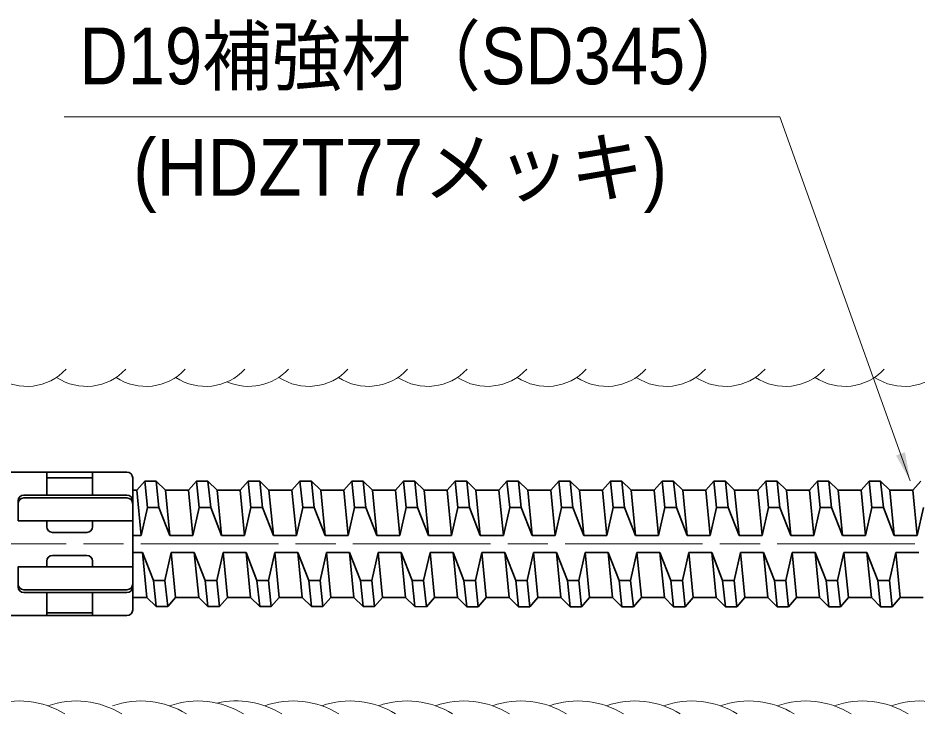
# Model space of a CAD drawing. Units: millimetres at full size, sheet at 1:2; details may follow other scales. Extents: x 2129 to 3811, y 1526 to 2714.
# Drawn here: x 3119.7 to 3276.6, y 2402.5 to 2523.8 of the extents above; entities that cross this region are included whole.
import ezdxf
from ezdxf.enums import TextEntityAlignment as Align

# ---------------------------------------------------------------- set-up
doc = ezdxf.new("R2010")
doc.units = ezdxf.units.MM
doc.header["$LTSCALE"] = 2
doc.linetypes.add('CHAIN', pattern=[18.5, 12, -1.5, 3.5, -1.5])
for name, color, linetype, lineweight in [('1 外形線', 7, 'Continuous', 35), ('2 細い実線', 3, 'Continuous', 20), ('4中心線', 1, 'CHAIN', 15), ('6寸法線', 4, 'Continuous', 13)]:
    doc.layers.add(name, color=color, linetype=linetype, lineweight=lineweight)
doc.styles.add('ＭＳ Ｐゴシック', font='')
doc.styles.get('ＭＳ Ｐゴシック').set_extended_font_data('MS PGothic')

# ---------------------------------------------------------------- blocks, each defined once
blk = doc.blocks.new('filled_arrow')
at = {"color": 0, "linetype": 'Continuous', "lineweight": -2}
blk.add_solid([(7.5, 1.25), (0, 0), (7.5, -1.25)], dxfattribs=at)

msp = doc.modelspace()

# ---------------------------------------------------------------- linework, layer by layer
at = {"layer": '1 外形線'}
for p, q in [((3114.571, 2444.645), (3138.656, 2444.645)), ((3124.656, 2440.645), (3124.656, 2444.645)), ((3132.656, 2440.645), (3132.656, 2444.645)), ((3124.656, 2443.645), (3132.656, 2443.645)), ((3139.656, 2443.645), (3139.656, 2420.645)), ((3141.759, 2443.103), (3140.365, 2441.498)), ((3143.759, 2443.103), (3141.759, 2443.103)), ((3142.234, 2438.48), (3141.759, 2443.103)), ((3143.759, 2443.103), (3145.376, 2441.499)), ((3144.234, 2438.48), (3143.759, 2443.103)), ((3150.783, 2443.103), (3149.389, 2441.498)), ((3152.783, 2443.103), (3150.783, 2443.103)), ((3151.258, 2438.48), (3150.783, 2443.103)), ((3152.783, 2443.103), (3154.399, 2441.498)), ((3153.258, 2438.479), (3152.783, 2443.103)), ((3159.806, 2443.102), (3158.413, 2441.498)), ((3160.282, 2438.479), (3159.806, 2443.102)), ((3161.806, 2443.102), (3159.806, 2443.102)), ((3162.282, 2438.479), (3161.806, 2443.102)), ((3161.806, 2443.102), (3163.423, 2441.498)), ((3168.83, 2443.102), (3167.437, 2441.497)), ((3169.305, 2438.479), (3168.83, 2443.102)), ((3170.83, 2443.102), (3168.83, 2443.102)), ((3171.305, 2438.478), (3170.83, 2443.102)), ((3170.83, 2443.102), (3172.447, 2441.497)), ((3177.854, 2443.102), (3176.461, 2441.497)), ((3179.854, 2443.102), (3177.854, 2443.102)), ((3178.329, 2438.478), (3177.854, 2443.102)), ((3180.329, 2438.478), (3179.854, 2443.102)), ((3179.854, 2443.102), (3181.471, 2441.497)), ((3186.878, 2443.101), (3185.484, 2441.496)), ((3187.353, 2438.478), (3186.878, 2443.101)), ((3188.878, 2443.101), (3186.878, 2443.101)), ((3189.353, 2438.478), (3188.878, 2443.101)), ((3188.878, 2443.101), (3190.495, 2441.497)), ((3195.902, 2443.101), (3194.508, 2441.496)), ((3196.377, 2438.478), (3195.902, 2443.101)), ((3197.902, 2443.101), (3195.902, 2443.101)), ((3198.377, 2438.477), (3197.902, 2443.101)), ((3197.902, 2443.101), (3199.519, 2441.496)), ((3204.926, 2443.101), (3203.532, 2441.496)), ((3205.401, 2438.477), (3204.926, 2443.101)), ((3206.926, 2443.1), (3204.926, 2443.101)), ((3207.401, 2438.477), (3206.926, 2443.1)), ((3206.926, 2443.1), (3208.542, 2441.496)), ((3213.949, 2443.1), (3212.556, 2441.495)), ((3214.425, 2438.477), (3213.949, 2443.1)), ((3215.949, 2443.1), (3213.949, 2443.1)), ((3216.425, 2438.476), (3215.949, 2443.1)), ((3215.949, 2443.1), (3217.566, 2441.496)), ((3222.973, 2443.1), (3221.58, 2441.495)), ((3223.448, 2438.477), (3222.973, 2443.1)), ((3224.973, 2443.1), (3222.973, 2443.1)), ((3225.448, 2438.476), (3224.973, 2443.1)), ((3224.973, 2443.1), (3226.59, 2441.495)), ((3231.997, 2443.1), (3230.604, 2441.495)), ((3232.472, 2438.476), (3231.997, 2443.1)), ((3233.997, 2443.099), (3231.997, 2443.1)), ((3234.472, 2438.476), (3233.997, 2443.099)), ((3233.997, 2443.099), (3235.614, 2441.495)), ((3241.021, 2443.099), (3239.627, 2441.494)), ((3241.496, 2438.476), (3241.021, 2443.099)), ((3243.021, 2443.099), (3241.021, 2443.099)), ((3243.496, 2438.475), (3243.021, 2443.099)), ((3243.021, 2443.099), (3244.638, 2441.494)), ((3250.045, 2443.099), (3248.651, 2441.494)), ((3250.52, 2438.475), (3250.045, 2443.099)), ((3252.045, 2443.099), (3250.045, 2443.099)), ((3252.52, 2438.475), (3252.045, 2443.099)), ((3252.045, 2443.099), (3253.662, 2441.494)), ((3259.069, 2443.098), (3257.675, 2441.494)), ((3261.069, 2443.098), (3259.069, 2443.098)), ((3259.544, 2438.475), (3259.069, 2443.098)), ((3261.544, 2438.475), (3261.069, 2443.098)), ((3261.069, 2443.098), (3262.685, 2441.494)), ((3268.092, 2443.098), (3266.699, 2441.493)), ((3268.568, 2438.475), (3268.092, 2443.098)), ((3270.092, 2443.098), (3268.092, 2443.098)), ((3270.568, 2438.474), (3270.092, 2443.098)), ((3270.092, 2443.098), (3271.709, 2441.493)), ((3277.116, 2443.098), (3275.723, 2441.493)), ((3140.365, 2441.499), (3139.655, 2441.499)), ((3141.13, 2433.63), (3140.365, 2441.498)), ((3149.389, 2441.498), (3145.376, 2441.499)), ((3146.14, 2433.63), (3145.376, 2441.499)), ((3150.154, 2433.63), (3149.389, 2441.497)), ((3155.164, 2433.629), (3154.399, 2441.498)), ((3158.413, 2441.498), (3154.399, 2441.498)), ((3159.177, 2433.629), (3158.413, 2441.497)), ((3164.187, 2433.629), (3163.423, 2441.498)), ((3167.437, 2441.498), (3163.423, 2441.498)), ((3168.201, 2433.629), (3167.437, 2441.497)), ((3173.211, 2433.629), (3172.447, 2441.497)), ((3176.461, 2441.497), (3172.447, 2441.497)), ((3177.225, 2433.628), (3176.46, 2441.496)), ((3182.235, 2433.628), (3181.471, 2441.497)), ((3185.484, 2441.497), (3181.471, 2441.497)), ((3186.249, 2433.628), (3185.484, 2441.496)), ((3191.259, 2433.628), (3190.495, 2441.497)), ((3194.508, 2441.497), (3190.495, 2441.497)), ((3195.273, 2433.628), (3194.508, 2441.495)), ((3200.283, 2433.628), (3199.519, 2441.496)), ((3203.532, 2441.496), (3199.519, 2441.496)), ((3204.297, 2433.627), (3203.532, 2441.495)), ((3212.556, 2441.496), (3208.542, 2441.496)), ((3209.307, 2433.627), (3208.542, 2441.496)), ((3213.32, 2433.627), (3212.556, 2441.495)), ((3218.33, 2433.627), (3217.566, 2441.496)), ((3221.58, 2441.495), (3217.566, 2441.496)), ((3222.344, 2433.627), (3221.58, 2441.494)), ((3227.354, 2433.626), (3226.59, 2441.495)), ((3230.604, 2441.495), (3226.59, 2441.495)), ((3231.368, 2433.626), (3230.603, 2441.494)), ((3236.378, 2433.626), (3235.614, 2441.495)), ((3239.627, 2441.495), (3235.614, 2441.495)), ((3240.392, 2433.626), (3239.627, 2441.494)), ((3245.402, 2433.626), (3244.638, 2441.494)), ((3248.651, 2441.494), (3244.638, 2441.494)), ((3249.416, 2433.625), (3248.651, 2441.493)), ((3257.675, 2441.494), (3253.662, 2441.494)), ((3254.426, 2433.625), (3253.662, 2441.494)), ((3258.44, 2433.625), (3257.675, 2441.493)), ((3266.699, 2441.494), (3262.685, 2441.494)), ((3263.45, 2433.625), (3262.685, 2441.494)), ((3267.463, 2433.625), (3266.699, 2441.492)), ((3275.723, 2441.493), (3271.709, 2441.493)), ((3272.473, 2433.625), (3271.709, 2441.493)), ((3276.487, 2433.624), (3275.723, 2441.492)), ((3119.656, 2439.645), (3119.656, 2436.145)), ((3120.656, 2440.645), (3138.656, 2440.645)), ((3120.656, 2440.145), (3138.656, 2440.145)), ((3142.234, 2438.48), (3141.13, 2433.63)), ((3142.234, 2438.48), (3144.234, 2438.48)), ((3144.234, 2438.48), (3146.14, 2433.63)), ((3151.258, 2438.48), (3150.153, 2433.629)), ((3151.258, 2438.48), (3153.258, 2438.479)), ((3153.258, 2438.479), (3155.164, 2433.629)), ((3160.282, 2438.479), (3159.177, 2433.629)), ((3160.282, 2438.479), (3162.282, 2438.479)), ((3162.282, 2438.479), (3164.187, 2433.629)), ((3169.305, 2438.479), (3168.201, 2433.629)), ((3169.305, 2438.479), (3171.305, 2438.478)), ((3171.305, 2438.478), (3173.211, 2433.629)), ((3178.329, 2438.478), (3177.225, 2433.628)), ((3178.329, 2438.478), (3180.329, 2438.478)), ((3180.329, 2438.478), (3182.235, 2433.628)), ((3187.353, 2438.478), (3186.249, 2433.628)), ((3187.353, 2438.478), (3189.353, 2438.478)), ((3189.353, 2438.478), (3191.259, 2433.628)), ((3196.377, 2438.478), (3195.273, 2433.627)), ((3196.377, 2438.478), (3198.377, 2438.477)), ((3198.377, 2438.477), (3200.283, 2433.628)), ((3205.401, 2438.477), (3204.296, 2433.627)), ((3205.401, 2438.477), (3207.401, 2438.477)), ((3207.401, 2438.477), (3209.307, 2433.627)), ((3214.425, 2438.477), (3213.32, 2433.627)), ((3214.425, 2438.477), (3216.425, 2438.476)), ((3216.425, 2438.476), (3218.33, 2433.627)), ((3223.448, 2438.477), (3222.344, 2433.626)), ((3223.448, 2438.477), (3225.448, 2438.476)), ((3225.448, 2438.476), (3227.354, 2433.626)), ((3232.472, 2438.476), (3231.368, 2433.626)), ((3232.472, 2438.476), (3234.472, 2438.476)), ((3234.472, 2438.476), (3236.378, 2433.626)), ((3241.496, 2438.476), (3240.392, 2433.626)), ((3241.496, 2438.476), (3243.496, 2438.475)), ((3243.496, 2438.475), (3245.402, 2433.626)), ((3250.52, 2438.475), (3249.416, 2433.625)), ((3250.52, 2438.475), (3252.52, 2438.475)), ((3252.52, 2438.475), (3254.426, 2433.625)), ((3259.544, 2438.475), (3258.439, 2433.625)), ((3259.544, 2438.475), (3261.544, 2438.475)), ((3261.544, 2438.475), (3263.45, 2433.625)), ((3268.568, 2438.475), (3267.463, 2433.625)), ((3268.568, 2438.475), (3270.568, 2438.474)), ((3270.568, 2438.474), (3272.473, 2433.625)), ((3277.591, 2438.474), (3276.487, 2433.624)), ((3119.656, 2436.145), (3139.656, 2436.145)), ((3124.656, 2436.145), (3124.656, 2435.145)), ((3132.656, 2435.145), (3132.656, 2436.145)), ((3125.656, 2434.145), (3131.656, 2434.145)), ((3141.13, 2433.63), (3139.656, 2433.63)), ((3150.154, 2433.63), (3146.14, 2433.63)), ((3159.177, 2433.629), (3155.164, 2433.629)), ((3168.201, 2433.629), (3164.187, 2433.629)), ((3177.225, 2433.628), (3173.211, 2433.629)), ((3186.249, 2433.628), (3182.235, 2433.628)), ((3195.273, 2433.628), (3191.259, 2433.628)), ((3204.297, 2433.627), (3200.283, 2433.628)), ((3213.32, 2433.627), (3209.307, 2433.627)), ((3222.344, 2433.627), (3218.33, 2433.627)), ((3231.368, 2433.626), (3227.354, 2433.626)), ((3240.392, 2433.626), (3236.378, 2433.626)), ((3249.416, 2433.625), (3245.402, 2433.626)), ((3258.44, 2433.625), (3254.426, 2433.625)), ((3267.463, 2433.625), (3263.45, 2433.625)), ((3276.487, 2433.624), (3272.473, 2433.625)), ((3125.656, 2430.145), (3131.656, 2430.145)), ((3141.377, 2430.629), (3139.656, 2430.63)), ((3142.142, 2422.799), (3141.377, 2430.629)), ((3143.283, 2425.78), (3141.377, 2430.629)), ((3145.283, 2425.78), (3146.387, 2430.629)), ((3147.152, 2422.799), (3146.387, 2430.629)), ((3150.401, 2430.629), (3146.388, 2430.63)), ((3151.166, 2422.798), (3150.401, 2430.629)), ((3152.307, 2425.779), (3150.401, 2430.629)), ((3154.307, 2425.78), (3155.411, 2430.629)), ((3156.176, 2422.798), (3155.411, 2430.629)), ((3159.425, 2430.629), (3155.412, 2430.63)), ((3160.189, 2422.798), (3159.425, 2430.629)), ((3161.331, 2425.779), (3159.425, 2430.628)), ((3163.331, 2425.779), (3164.435, 2430.628)), ((3168.449, 2430.628), (3164.435, 2430.629)), ((3165.2, 2422.798), (3164.435, 2430.628)), ((3170.355, 2425.778), (3168.449, 2430.628)), ((3169.213, 2422.798), (3168.449, 2430.628)), ((3172.355, 2425.779), (3173.459, 2430.628)), ((3177.473, 2430.628), (3173.459, 2430.629)), ((3174.223, 2422.797), (3173.459, 2430.628)), ((3179.379, 2425.778), (3177.473, 2430.628)), ((3178.237, 2422.797), (3177.473, 2430.628)), ((3181.379, 2425.778), (3182.483, 2430.628)), ((3186.496, 2430.627), (3182.483, 2430.629)), ((3183.247, 2422.797), (3182.483, 2430.628)), ((3187.261, 2422.797), (3186.496, 2430.627)), ((3188.402, 2425.778), (3186.497, 2430.627)), ((3190.402, 2425.778), (3191.507, 2430.627)), ((3195.52, 2430.627), (3191.507, 2430.628)), ((3192.271, 2422.797), (3191.507, 2430.627)), ((3197.426, 2425.777), (3195.52, 2430.627)), ((3196.285, 2422.796), (3195.52, 2430.627)), ((3199.426, 2425.778), (3200.531, 2430.627)), ((3204.544, 2430.627), (3200.531, 2430.628)), ((3201.295, 2422.796), (3200.531, 2430.627)), ((3206.45, 2425.777), (3204.544, 2430.627)), ((3205.309, 2422.796), (3204.544, 2430.627)), ((3208.45, 2425.777), (3209.554, 2430.626)), ((3210.319, 2422.796), (3209.554, 2430.626)), ((3213.568, 2430.626), (3209.555, 2430.627)), ((3215.474, 2425.777), (3213.568, 2430.626)), ((3214.332, 2422.796), (3213.568, 2430.626)), ((3217.474, 2425.777), (3218.578, 2430.626)), ((3222.592, 2430.626), (3218.578, 2430.627)), ((3219.343, 2422.796), (3218.578, 2430.626)), ((3224.498, 2425.776), (3222.592, 2430.626)), ((3223.356, 2422.795), (3222.592, 2430.626)), ((3226.498, 2425.777), (3227.602, 2430.626)), ((3231.616, 2430.626), (3227.602, 2430.627)), ((3228.366, 2422.795), (3227.602, 2430.626)), ((3232.38, 2422.795), (3231.616, 2430.626)), ((3233.522, 2425.776), (3231.616, 2430.625)), ((3235.522, 2425.776), (3236.626, 2430.625)), ((3240.64, 2430.625), (3236.626, 2430.626)), ((3237.39, 2422.795), (3236.626, 2430.625)), ((3242.545, 2425.775), (3240.64, 2430.625)), ((3241.404, 2422.795), (3240.64, 2430.625)), ((3244.545, 2425.776), (3245.65, 2430.625)), ((3249.663, 2430.625), (3245.65, 2430.626)), ((3246.414, 2422.795), (3245.65, 2430.625)), ((3251.569, 2425.775), (3249.663, 2430.625)), ((3250.428, 2422.794), (3249.663, 2430.625)), ((3253.569, 2425.776), (3254.674, 2430.625)), ((3258.687, 2430.625), (3254.674, 2430.626)), ((3255.438, 2422.794), (3254.674, 2430.625)), ((3259.452, 2422.794), (3258.687, 2430.625)), ((3260.593, 2425.775), (3258.687, 2430.624)), ((3262.593, 2425.775), (3263.697, 2430.624)), ((3264.462, 2422.794), (3263.697, 2430.624)), ((3267.711, 2430.624), (3263.698, 2430.625)), ((3269.617, 2425.774), (3267.711, 2430.624)), ((3268.475, 2422.794), (3267.711, 2430.624)), ((3271.617, 2425.775), (3272.721, 2430.624)), ((3276.735, 2430.624), (3272.721, 2430.625)), ((3273.486, 2422.793), (3272.721, 2430.624)), ((3119.656, 2428.145), (3119.653, 2428.18)), ((3119.656, 2428.145), (3139.656, 2428.145)), ((3119.656, 2428.145), (3119.656, 2424.645)), ((3124.656, 2429.145), (3124.656, 2428.145)), ((3132.656, 2428.145), (3132.656, 2429.145)), ((3143.758, 2421.203), (3143.283, 2425.78)), ((3143.283, 2425.78), (3145.283, 2425.78)), ((3145.758, 2421.202), (3145.283, 2425.78)), ((3152.307, 2425.779), (3154.307, 2425.78)), ((3152.782, 2421.202), (3152.307, 2425.779)), ((3154.782, 2421.202), (3154.307, 2425.78)), ((3161.331, 2425.779), (3163.331, 2425.779)), ((3161.806, 2421.202), (3161.331, 2425.779)), ((3163.806, 2421.201), (3163.331, 2425.779)), ((3170.355, 2425.778), (3172.355, 2425.779)), ((3170.83, 2421.201), (3170.355, 2425.778)), ((3172.83, 2421.201), (3172.355, 2425.779)), ((3179.379, 2425.778), (3181.379, 2425.778)), ((3179.854, 2421.201), (3179.379, 2425.778)), ((3181.854, 2421.201), (3181.379, 2425.778)), ((3188.402, 2425.778), (3190.402, 2425.778)), ((3188.878, 2421.201), (3188.402, 2425.778)), ((3190.878, 2421.2), (3190.402, 2425.778)), ((3197.426, 2425.777), (3199.426, 2425.778)), ((3197.901, 2421.2), (3197.426, 2425.777)), ((3199.901, 2421.2), (3199.426, 2425.778)), ((3206.45, 2425.777), (3208.45, 2425.777)), ((3206.925, 2421.2), (3206.45, 2425.777)), ((3208.925, 2421.2), (3208.45, 2425.777)), ((3215.474, 2425.777), (3217.474, 2425.777)), ((3215.949, 2421.2), (3215.474, 2425.777)), ((3217.949, 2421.199), (3217.474, 2425.777)), ((3224.498, 2425.776), (3226.498, 2425.777)), ((3224.973, 2421.199), (3224.498, 2425.776)), ((3226.973, 2421.199), (3226.498, 2425.777)), ((3233.522, 2425.776), (3235.522, 2425.776)), ((3233.997, 2421.199), (3233.522, 2425.776)), ((3235.997, 2421.199), (3235.522, 2425.776)), ((3242.545, 2425.775), (3244.545, 2425.776)), ((3243.021, 2421.199), (3242.545, 2425.775)), ((3245.021, 2421.198), (3244.545, 2425.776)), ((3251.569, 2425.775), (3253.569, 2425.776)), ((3252.044, 2421.198), (3251.569, 2425.775)), ((3254.044, 2421.198), (3253.569, 2425.776)), ((3260.593, 2425.775), (3262.593, 2425.775)), ((3261.068, 2421.198), (3260.593, 2425.775)), ((3263.068, 2421.197), (3262.593, 2425.775)), ((3269.617, 2425.774), (3271.617, 2425.775)), ((3270.092, 2421.197), (3269.617, 2425.774)), ((3272.092, 2421.197), (3271.617, 2425.775)), ((3120.656, 2424.145), (3138.656, 2424.145)), ((3120.656, 2423.645), (3138.656, 2423.645)), ((3124.656, 2423.645), (3124.656, 2419.645)), ((3132.656, 2423.645), (3132.656, 2419.645)), ((3142.142, 2422.799), (3139.657, 2422.799)), ((3143.758, 2421.203), (3142.142, 2422.799)), ((3145.758, 2421.202), (3147.152, 2422.799)), ((3151.166, 2422.798), (3147.152, 2422.799)), ((3152.782, 2421.202), (3151.166, 2422.798)), ((3154.782, 2421.202), (3156.176, 2422.798)), ((3160.189, 2422.798), (3156.176, 2422.798)), ((3161.806, 2421.202), (3160.189, 2422.798)), ((3163.806, 2421.201), (3165.2, 2422.798)), ((3169.213, 2422.798), (3165.2, 2422.798)), ((3170.83, 2421.201), (3169.213, 2422.798)), ((3172.83, 2421.201), (3174.223, 2422.797)), ((3178.237, 2422.797), (3174.223, 2422.797)), ((3179.854, 2421.201), (3178.237, 2422.797)), ((3181.854, 2421.201), (3183.247, 2422.797)), ((3187.261, 2422.797), (3183.247, 2422.797)), ((3188.878, 2421.201), (3187.261, 2422.797)), ((3190.878, 2421.2), (3192.271, 2422.797)), ((3196.285, 2422.796), (3192.271, 2422.797)), ((3197.901, 2421.2), (3196.285, 2422.796)), ((3199.901, 2421.2), (3201.295, 2422.796)), ((3205.309, 2422.796), (3201.295, 2422.796)), ((3206.925, 2421.2), (3205.309, 2422.796)), ((3208.925, 2421.2), (3210.319, 2422.796)), ((3214.332, 2422.796), (3210.319, 2422.796)), ((3215.949, 2421.2), (3214.332, 2422.796)), ((3217.949, 2421.199), (3219.343, 2422.796)), ((3223.356, 2422.795), (3219.343, 2422.796)), ((3224.973, 2421.199), (3223.356, 2422.795)), ((3226.973, 2421.199), (3228.366, 2422.795)), ((3232.38, 2422.795), (3228.366, 2422.795)), ((3233.997, 2421.199), (3232.38, 2422.795)), ((3235.997, 2421.199), (3237.39, 2422.795)), ((3241.404, 2422.795), (3237.39, 2422.795)), ((3243.021, 2421.199), (3241.404, 2422.795)), ((3245.021, 2421.198), (3246.414, 2422.795)), ((3250.428, 2422.794), (3246.414, 2422.795)), ((3252.044, 2421.198), (3250.428, 2422.794)), ((3254.044, 2421.198), (3255.438, 2422.794)), ((3259.452, 2422.794), (3255.438, 2422.794)), ((3261.068, 2421.198), (3259.452, 2422.794)), ((3263.068, 2421.197), (3264.462, 2422.794)), ((3268.475, 2422.794), (3264.462, 2422.794)), ((3270.092, 2421.197), (3268.475, 2422.794)), ((3272.092, 2421.197), (3273.486, 2422.793)), ((3277.499, 2422.793), (3273.486, 2422.793)), ((3145.758, 2421.202), (3143.758, 2421.203)), ((3154.782, 2421.202), (3152.782, 2421.202)), ((3163.806, 2421.201), (3161.806, 2421.202)), ((3172.83, 2421.201), (3170.83, 2421.201)), ((3181.854, 2421.201), (3179.854, 2421.201)), ((3190.878, 2421.2), (3188.878, 2421.201)), ((3199.901, 2421.2), (3197.901, 2421.2)), ((3208.925, 2421.2), (3206.925, 2421.2)), ((3217.949, 2421.199), (3215.949, 2421.2)), ((3226.973, 2421.199), (3224.973, 2421.199)), ((3235.997, 2421.199), (3233.997, 2421.199)), ((3245.021, 2421.198), (3243.021, 2421.199)), ((3254.044, 2421.198), (3252.044, 2421.198)), ((3263.068, 2421.197), (3261.068, 2421.198)), ((3272.092, 2421.197), (3270.092, 2421.197)), ((3114.571, 2419.645), (3138.656, 2419.645)), ((3124.656, 2420.145), (3132.656, 2420.145))]:
    msp.add_line(p, q, dxfattribs=at)
for centre, start, end in [((3138.656, 2443.645), 0, 90), ((3120.656, 2439.645), 90, 180), ((3120.656, 2439.145), 90, 180), ((3138.656, 2439.645), 0, 90), ((3138.656, 2439.145), 0, 90), ((3125.656, 2435.145), 180, 270), ((3131.656, 2435.145), 270, 0), ((3125.656, 2429.145), 90, 180), ((3131.656, 2429.145), 0, 90), ((3120.656, 2425.145), 180, 270), ((3138.656, 2425.145), 270, 0), ((3120.656, 2424.645), 180, 270), ((3138.656, 2424.645), 270, 0), ((3138.656, 2420.645), 270, 0)]:
    msp.add_arc(centre, 1, start, end, dxfattribs=at)
at = {"layer": '2 細い実線'}
for centre, radius, start, end in [((3121.183, 2468.96), 9.363, 236.29887, 317.16546), ((3131.573, 2468.959), 9.363, 236.29887, 317.16546), ((3141.963, 2468.959), 9.363, 236.29887, 317.16546), ((3152.353, 2468.959), 9.363, 236.29887, 317.16546), ((3159.948, 2468.966), 9.363, 246.12579, 317.16546), ((3170.338, 2468.965), 9.363, 236.29887, 317.16546), ((3180.728, 2468.965), 9.363, 236.29887, 317.16546), ((3191.118, 2468.965), 9.363, 236.29887, 317.16546), ((3201.508, 2468.965), 9.363, 236.29887, 317.16546), ((3211.898, 2468.964), 9.363, 236.29887, 317.16546), ((3222.288, 2468.964), 9.363, 236.29887, 317.16546), ((3232.678, 2468.964), 9.363, 236.29887, 317.16546), ((3243.068, 2468.964), 9.363, 236.29887, 317.16546), ((3253.459, 2468.963), 9.363, 236.29887, 317.16546), ((3263.849, 2468.963), 9.363, 236.29887, 317.16546), ((3274.239, 2468.963), 9.363, 236.29887, 317.16546), ((3119.886, 2389.815), 14.948, 58.00557, 109.39837), ((3129.816, 2389.814), 14.948, 58.00557, 109.39837), ((3141.126, 2389.814), 14.948, 58.00557, 109.39837), ((3151.056, 2389.814), 14.948, 58.00557, 109.39837), ((3157.731, 2389.82), 14.948, 58.00557, 102.95609), ((3167.661, 2389.82), 14.948, 58.00557, 109.39837), ((3177.59, 2389.819), 14.948, 58.00557, 109.39837), ((3187.52, 2389.819), 14.948, 58.00557, 109.39837), ((3197.45, 2389.818), 14.948, 58.00557, 109.39837), ((3207.38, 2389.818), 14.948, 58.00557, 109.39837), ((3217.31, 2389.817), 14.948, 58.00557, 109.39837), ((3227.24, 2389.817), 14.948, 58.00557, 109.39837), ((3237.17, 2389.816), 14.948, 58.00557, 109.39837), ((3247.1, 2389.816), 14.948, 58.00557, 109.39837), ((3257.03, 2389.815), 14.948, 58.00557, 109.39837), ((3266.96, 2389.815), 14.948, 58.00557, 109.39837), ((3276.89, 2389.814), 14.948, 58.00557, 109.39837)]:
    msp.add_arc(centre, radius, start, end, dxfattribs=at)
at = {"layer": '4中心線'}
msp.add_line((3572.058, 2432.149), (2342.591, 2432.137), dxfattribs=at)
at = {"layer": '6寸法線'}
msp.add_lwpolyline([(3275.252, 2443.118), (3273.566, 2447.825), (3252.519, 2506.594), (3127.689, 2506.594)], dxfattribs=at)

# ---------------------------------------------------------------- block references
at = {"layer": '6寸法線', "xscale": 0.667, "yscale": 0.667, "rotation": 109.7}
msp.add_blockref('filled_arrow', (3275.252, 2443.118), dxfattribs=at)

# ---------------------------------------------------------------- texts
at = {"layer": '6寸法線', "color": 7, "style": 'ＭＳ Ｐゴシック'}
for s, width, p in [('D19補強材（SD345）', 0.9, (3130.392, 2509.289)), ('(HDZT77メッキ)', 0.95, (3139.734, 2489.858))]:
    msp.add_text(s, height=9.897, dxfattribs=dict(at, width=width)).set_placement(p, align=Align.BOTTOM_LEFT)

doc.saveas('drawing.dxf')
